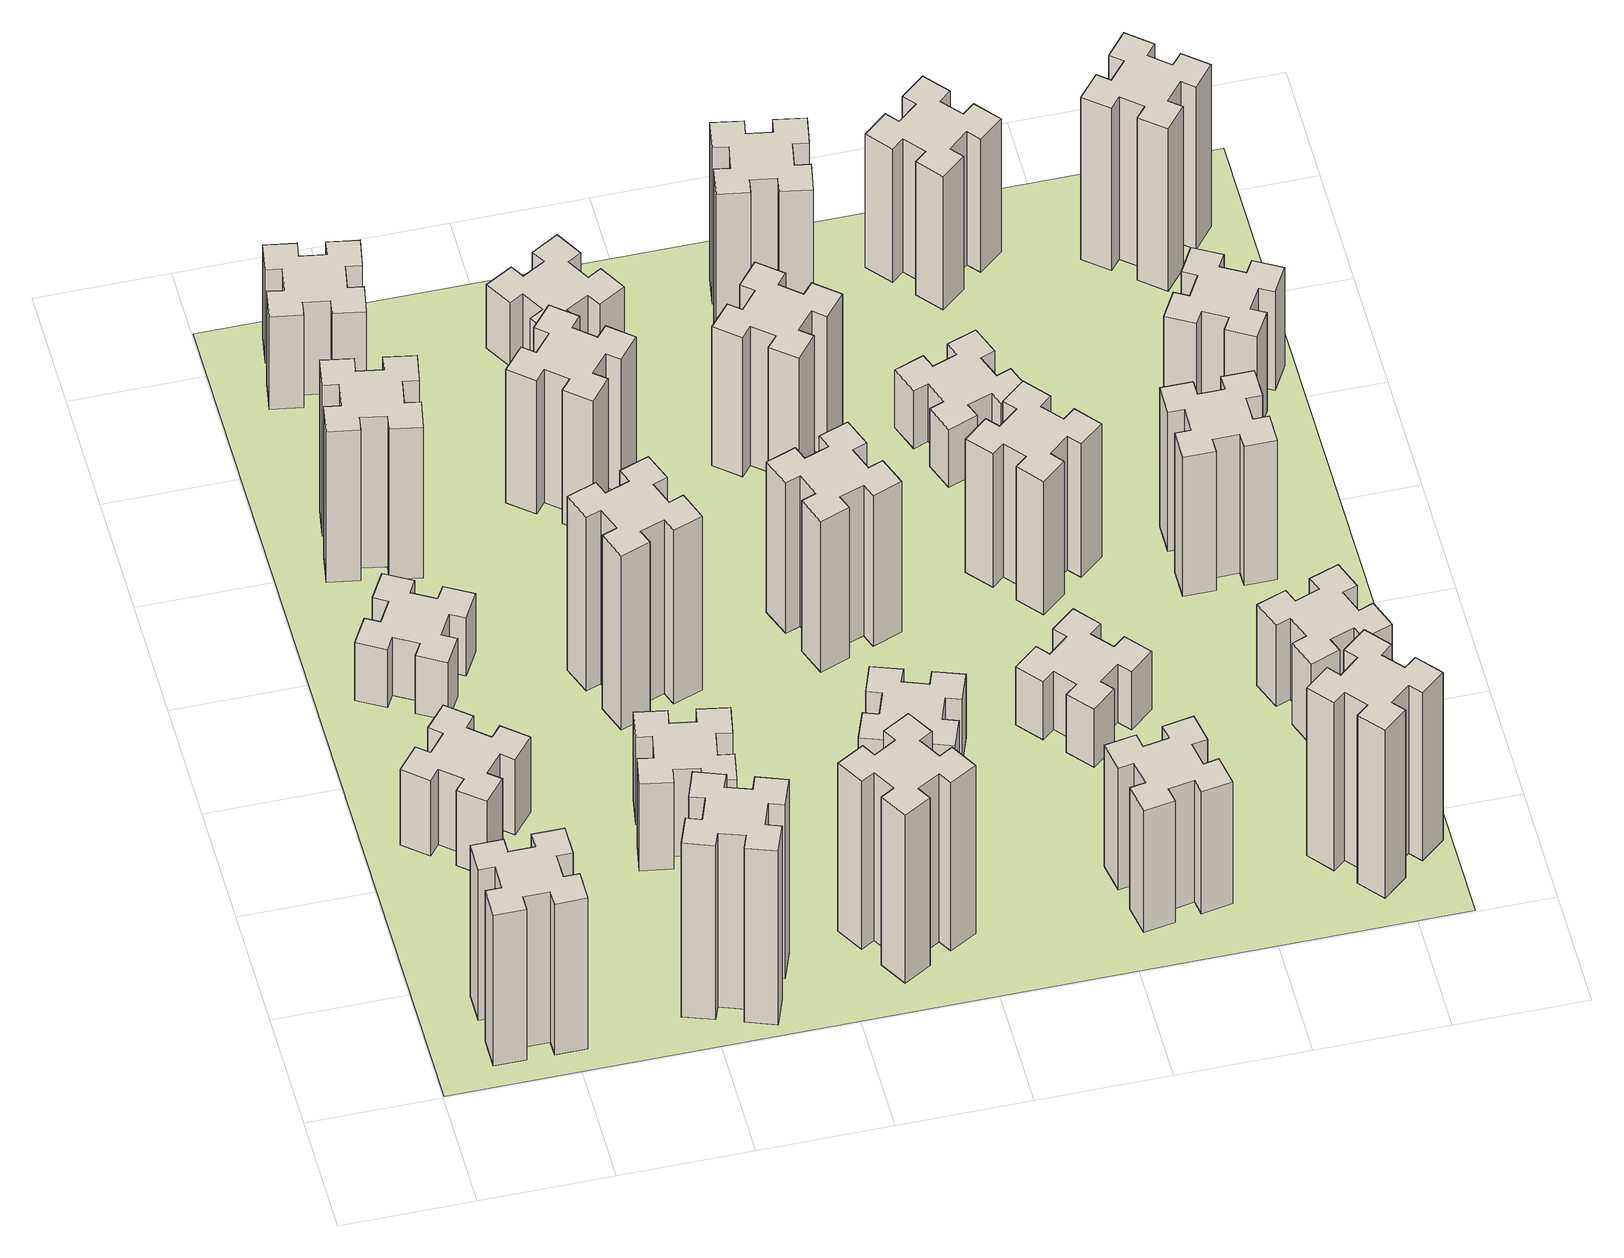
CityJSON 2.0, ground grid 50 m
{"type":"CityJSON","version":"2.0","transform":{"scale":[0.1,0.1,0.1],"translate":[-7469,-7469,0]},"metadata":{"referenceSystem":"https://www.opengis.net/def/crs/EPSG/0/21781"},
"CityObjects":{
"building1":{"type":"Building","attributes":{"class":"1000","function":"1000","usage":"1000","yearOfConstruction":2016,"roofType":"1000","measuredHeight":78,"storeysAboveGround":30,"storeysBelowGround":0},"geometry":[{"type":"Solid","lod":"1","boundaries":[[[[0,1,2,3,4,5,6,7,8,9,10,11,12,13,14,15,16,17,18,19]],[[17,16,20,21]],[[16,15,22,20]],[[15,14,23,22]],[[14,13,24,23]],[[13,12,25,24]],[[12,11,26,25]],[[11,10,27,26]],[[10,9,28,27]],[[9,8,29,28]],[[8,7,30,29]],[[7,6,31,30]],[[6,5,32,31]],[[5,4,33,32]],[[4,3,34,33]],[[3,2,35,34]],[[2,1,36,35]],[[1,0,37,36]],[[0,19,38,37]],[[19,18,39,38]],[[18,17,21,39]],[[24,25,26,27,28,29,30,31,32,33,34,35,36,37,38,39,21,20,22,23]]]]}]},
"building2":{"type":"Building","attributes":{"class":"1000","function":"1000","usage":"1000","yearOfConstruction":2016,"roofType":"1000","measuredHeight":39,"storeysAboveGround":30,"storeysBelowGround":0},"geometry":[{"type":"Solid","lod":"1","boundaries":[[[[40,41,42,43,44,45,46,47,48,49,50,51,52,53,54,55,56,57,58,59]],[[57,56,60,61]],[[56,55,62,60]],[[55,54,63,62]],[[54,53,64,63]],[[53,52,65,64]],[[52,51,66,65]],[[51,50,67,66]],[[50,49,68,67]],[[49,48,69,68]],[[48,47,70,69]],[[47,46,71,70]],[[46,45,72,71]],[[45,44,73,72]],[[44,43,74,73]],[[43,42,75,74]],[[42,41,76,75]],[[41,40,77,76]],[[40,59,78,77]],[[59,58,79,78]],[[58,57,61,79]],[[64,65,66,67,68,69,70,71,72,73,74,75,76,77,78,79,61,60,62,63]]]]}]},
"building3":{"type":"Building","attributes":{"class":"1000","function":"1000","usage":"1000","yearOfConstruction":2016,"roofType":"1000","measuredHeight":30,"storeysAboveGround":30,"storeysBelowGround":0},"geometry":[{"type":"Solid","lod":"1","boundaries":[[[[80,81,82,83,84,85,86,87,88,89,90,91,92,93,94,95,96,97,98,99]],[[97,96,100,101]],[[96,95,102,100]],[[95,94,103,102]],[[94,93,104,103]],[[93,92,105,104]],[[92,91,106,105]],[[91,90,107,106]],[[90,89,108,107]],[[89,88,109,108]],[[88,87,110,109]],[[87,86,111,110]],[[86,85,112,111]],[[85,84,113,112]],[[84,83,114,113]],[[83,82,115,114]],[[82,81,116,115]],[[81,80,117,116]],[[80,99,118,117]],[[99,98,119,118]],[[98,97,101,119]],[[104,105,106,107,108,109,110,111,112,113,114,115,116,117,118,119,101,100,102,103]]]]}]},
"building4":{"type":"Building","attributes":{"class":"1000","function":"1000","usage":"1000","yearOfConstruction":2016,"roofType":"1000","measuredHeight":78,"storeysAboveGround":30,"storeysBelowGround":0},"geometry":[{"type":"Solid","lod":"1","boundaries":[[[[120,121,122,123,124,125,126,127,128,129,130,131,132,133,134,135,136,137,138,139]],[[137,136,140,141]],[[136,135,142,140]],[[135,134,143,142]],[[134,133,144,143]],[[133,132,145,144]],[[132,131,146,145]],[[131,130,147,146]],[[130,129,148,147]],[[129,128,149,148]],[[128,127,150,149]],[[127,126,151,150]],[[126,125,152,151]],[[125,124,153,152]],[[124,123,154,153]],[[123,122,155,154]],[[122,121,156,155]],[[121,120,157,156]],[[120,139,158,157]],[[139,138,159,158]],[[138,137,141,159]],[[144,145,146,147,148,149,150,151,152,153,154,155,156,157,158,159,141,140,142,143]]]]}]},
"building5":{"type":"Building","attributes":{"class":"1000","function":"1000","usage":"1000","yearOfConstruction":2016,"roofType":"1000","measuredHeight":90,"storeysAboveGround":30,"storeysBelowGround":0},"geometry":[{"type":"Solid","lod":"1","boundaries":[[[[160,161,162,163,164,165,166,167,168,169,170,171,172,173,174,175,176,177,178,179]],[[177,176,180,181]],[[176,175,182,180]],[[175,174,183,182]],[[174,173,184,183]],[[173,172,185,184]],[[172,171,186,185]],[[171,170,187,186]],[[170,169,188,187]],[[169,168,189,188]],[[168,167,190,189]],[[167,166,191,190]],[[166,165,192,191]],[[165,164,193,192]],[[164,163,194,193]],[[163,162,195,194]],[[162,161,196,195]],[[161,160,197,196]],[[160,179,198,197]],[[179,178,199,198]],[[178,177,181,199]],[[184,185,186,187,188,189,190,191,192,193,194,195,196,197,198,199,181,180,182,183]]]]}]},
"building6":{"type":"Building","attributes":{"class":"1000","function":"1000","usage":"1000","yearOfConstruction":2016,"roofType":"1000","measuredHeight":48,"storeysAboveGround":30,"storeysBelowGround":0},"geometry":[{"type":"Solid","lod":"1","boundaries":[[[[200,201,202,203,204,205,206,207,208,209,210,211,212,213,214,215,216,217,218,219]],[[217,216,220,221]],[[216,215,222,220]],[[215,214,223,222]],[[214,213,224,223]],[[213,212,225,224]],[[212,211,226,225]],[[211,210,227,226]],[[210,209,228,227]],[[209,208,229,228]],[[208,207,230,229]],[[207,206,231,230]],[[206,205,232,231]],[[205,204,233,232]],[[204,203,234,233]],[[203,202,235,234]],[[202,201,236,235]],[[201,200,237,236]],[[200,219,238,237]],[[219,218,239,238]],[[218,217,221,239]],[[224,225,226,227,228,229,230,231,232,233,234,235,236,237,238,239,221,220,222,223]]]]}]},
"building7":{"type":"Building","attributes":{"class":"1000","function":"1000","usage":"1000","yearOfConstruction":2016,"roofType":"1000","measuredHeight":45,"storeysAboveGround":30,"storeysBelowGround":0},"geometry":[{"type":"Solid","lod":"1","boundaries":[[[[240,241,242,243,244,245,246,247,248,249,250,251,252,253,254,255,256,257,258,259]],[[257,256,260,261]],[[256,255,262,260]],[[255,254,263,262]],[[254,253,264,263]],[[253,252,265,264]],[[252,251,266,265]],[[251,250,267,266]],[[250,249,268,267]],[[249,248,269,268]],[[248,247,270,269]],[[247,246,271,270]],[[246,245,272,271]],[[245,244,273,272]],[[244,243,274,273]],[[243,242,275,274]],[[242,241,276,275]],[[241,240,277,276]],[[240,259,278,277]],[[259,258,279,278]],[[258,257,261,279]],[[264,265,266,267,268,269,270,271,272,273,274,275,276,277,278,279,261,260,262,263]]]]}]},
"building8":{"type":"Building","attributes":{"class":"1000","function":"1000","usage":"1000","yearOfConstruction":2016,"roofType":"1000","measuredHeight":90,"storeysAboveGround":30,"storeysBelowGround":0},"geometry":[{"type":"Solid","lod":"1","boundaries":[[[[280,281,282,283,284,285,286,287,288,289,290,291,292,293,294,295,296,297,298,299]],[[297,296,300,301]],[[296,295,302,300]],[[295,294,303,302]],[[294,293,304,303]],[[293,292,305,304]],[[292,291,306,305]],[[291,290,307,306]],[[290,289,308,307]],[[289,288,309,308]],[[288,287,310,309]],[[287,286,311,310]],[[286,285,312,311]],[[285,284,313,312]],[[284,283,314,313]],[[283,282,315,314]],[[282,281,316,315]],[[281,280,317,316]],[[280,299,318,317]],[[299,298,319,318]],[[298,297,301,319]],[[304,305,306,307,308,309,310,311,312,313,314,315,316,317,318,319,301,300,302,303]]]]}]},
"building9":{"type":"Building","attributes":{"class":"1000","function":"1000","usage":"1000","yearOfConstruction":2016,"roofType":"1000","measuredHeight":87,"storeysAboveGround":30,"storeysBelowGround":0},"geometry":[{"type":"Solid","lod":"1","boundaries":[[[[320,321,322,323,324,325,326,327,328,329,330,331,332,333,334,335,336,337,338,339]],[[337,336,340,341]],[[336,335,342,340]],[[335,334,343,342]],[[334,333,344,343]],[[333,332,345,344]],[[332,331,346,345]],[[331,330,347,346]],[[330,329,348,347]],[[329,328,349,348]],[[328,327,350,349]],[[327,326,351,350]],[[326,325,352,351]],[[325,324,353,352]],[[324,323,354,353]],[[323,322,355,354]],[[322,321,356,355]],[[321,320,357,356]],[[320,339,358,357]],[[339,338,359,358]],[[338,337,341,359]],[[344,345,346,347,348,349,350,351,352,353,354,355,356,357,358,359,341,340,342,343]]]]}]},
"building10":{"type":"Building","attributes":{"class":"1000","function":"1000","usage":"1000","yearOfConstruction":2016,"roofType":"1000","measuredHeight":69,"storeysAboveGround":30,"storeysBelowGround":0},"geometry":[{"type":"Solid","lod":"1","boundaries":[[[[360,361,362,363,364,365,366,367,368,369,370,371,372,373,374,375,376,377,378,379]],[[377,376,380,381]],[[376,375,382,380]],[[375,374,383,382]],[[374,373,384,383]],[[373,372,385,384]],[[372,371,386,385]],[[371,370,387,386]],[[370,369,388,387]],[[369,368,389,388]],[[368,367,390,389]],[[367,366,391,390]],[[366,365,392,391]],[[365,364,393,392]],[[364,363,394,393]],[[363,362,395,394]],[[362,361,396,395]],[[361,360,397,396]],[[360,379,398,397]],[[379,378,399,398]],[[378,377,381,399]],[[384,385,386,387,388,389,390,391,392,393,394,395,396,397,398,399,381,380,382,383]]]]}]},
"building11":{"type":"Building","attributes":{"class":"1000","function":"1000","usage":"1000","yearOfConstruction":2016,"roofType":"1000","measuredHeight":33,"storeysAboveGround":30,"storeysBelowGround":0},"geometry":[{"type":"Solid","lod":"1","boundaries":[[[[400,401,402,403,404,405,406,407,408,409,410,411,412,413,414,415,416,417,418,419]],[[417,416,420,421]],[[416,415,422,420]],[[415,414,423,422]],[[414,413,424,423]],[[413,412,425,424]],[[412,411,426,425]],[[411,410,427,426]],[[410,409,428,427]],[[409,408,429,428]],[[408,407,430,429]],[[407,406,431,430]],[[406,405,432,431]],[[405,404,433,432]],[[404,403,434,433]],[[403,402,435,434]],[[402,401,436,435]],[[401,400,437,436]],[[400,419,438,437]],[[419,418,439,438]],[[418,417,421,439]],[[424,425,426,427,428,429,430,431,432,433,434,435,436,437,438,439,421,420,422,423]]]]}]},
"building12":{"type":"Building","attributes":{"class":"1000","function":"1000","usage":"1000","yearOfConstruction":2016,"roofType":"1000","measuredHeight":33,"storeysAboveGround":30,"storeysBelowGround":0},"geometry":[{"type":"Solid","lod":"1","boundaries":[[[[440,441,442,443,444,445,446,447,448,449,450,451,452,453,454,455,456,457,458,459]],[[457,456,460,461]],[[456,455,462,460]],[[455,454,463,462]],[[454,453,464,463]],[[453,452,465,464]],[[452,451,466,465]],[[451,450,467,466]],[[450,449,468,467]],[[449,448,469,468]],[[448,447,470,469]],[[447,446,471,470]],[[446,445,472,471]],[[445,444,473,472]],[[444,443,474,473]],[[443,442,475,474]],[[442,441,476,475]],[[441,440,477,476]],[[440,459,478,477]],[[459,458,479,478]],[[458,457,461,479]],[[464,465,466,467,468,469,470,471,472,473,474,475,476,477,478,479,461,460,462,463]]]]}]},
"building13":{"type":"Building","attributes":{"class":"1000","function":"1000","usage":"1000","yearOfConstruction":2016,"roofType":"1000","measuredHeight":78,"storeysAboveGround":30,"storeysBelowGround":0},"geometry":[{"type":"Solid","lod":"1","boundaries":[[[[480,481,482,483,484,485,486,487,488,489,490,491,492,493,494,495,496,497,498,499]],[[497,496,500,501]],[[496,495,502,500]],[[495,494,503,502]],[[494,493,504,503]],[[493,492,505,504]],[[492,491,506,505]],[[491,490,507,506]],[[490,489,508,507]],[[489,488,509,508]],[[488,487,510,509]],[[487,486,511,510]],[[486,485,512,511]],[[485,484,513,512]],[[484,483,514,513]],[[483,482,515,514]],[[482,481,516,515]],[[481,480,517,516]],[[480,499,518,517]],[[499,498,519,518]],[[498,497,501,519]],[[504,505,506,507,508,509,510,511,512,513,514,515,516,517,518,519,501,500,502,503]]]]}]},
"building14":{"type":"Building","attributes":{"class":"1000","function":"1000","usage":"1000","yearOfConstruction":2016,"roofType":"1000","measuredHeight":72,"storeysAboveGround":30,"storeysBelowGround":0},"geometry":[{"type":"Solid","lod":"1","boundaries":[[[[520,521,522,523,524,525,526,527,528,529,530,531,532,533,534,535,536,537,538,539]],[[537,536,540,541]],[[536,535,542,540]],[[535,534,543,542]],[[534,533,544,543]],[[533,532,545,544]],[[532,531,546,545]],[[531,530,547,546]],[[530,529,548,547]],[[529,528,549,548]],[[528,527,550,549]],[[527,526,551,550]],[[526,525,552,551]],[[525,524,553,552]],[[524,523,554,553]],[[523,522,555,554]],[[522,521,556,555]],[[521,520,557,556]],[[520,539,558,557]],[[539,538,559,558]],[[538,537,541,559]],[[544,545,546,547,548,549,550,551,552,553,554,555,556,557,558,559,541,540,542,543]]]]}]},
"building15":{"type":"Building","attributes":{"class":"1000","function":"1000","usage":"1000","yearOfConstruction":2016,"roofType":"1000","measuredHeight":63,"storeysAboveGround":30,"storeysBelowGround":0},"geometry":[{"type":"Solid","lod":"1","boundaries":[[[[560,561,562,563,564,565,566,567,568,569,570,571,572,573,574,575,576,577,578,579]],[[577,576,580,581]],[[576,575,582,580]],[[575,574,583,582]],[[574,573,584,583]],[[573,572,585,584]],[[572,571,586,585]],[[571,570,587,586]],[[570,569,588,587]],[[569,568,589,588]],[[568,567,590,589]],[[567,566,591,590]],[[566,565,592,591]],[[565,564,593,592]],[[564,563,594,593]],[[563,562,595,594]],[[562,561,596,595]],[[561,560,597,596]],[[560,579,598,597]],[[579,578,599,598]],[[578,577,581,599]],[[584,585,586,587,588,589,590,591,592,593,594,595,596,597,598,599,581,580,582,583]]]]}]},
"building16":{"type":"Building","attributes":{"class":"1000","function":"1000","usage":"1000","yearOfConstruction":2016,"roofType":"1000","measuredHeight":81,"storeysAboveGround":30,"storeysBelowGround":0},"geometry":[{"type":"Solid","lod":"1","boundaries":[[[[600,601,602,603,604,605,606,607,608,609,610,611,612,613,614,615,616,617,618,619]],[[617,616,620,621]],[[616,615,622,620]],[[615,614,623,622]],[[614,613,624,623]],[[613,612,625,624]],[[612,611,626,625]],[[611,610,627,626]],[[610,609,628,627]],[[609,608,629,628]],[[608,607,630,629]],[[607,606,631,630]],[[606,605,632,631]],[[605,604,633,632]],[[604,603,634,633]],[[603,602,635,634]],[[602,601,636,635]],[[601,600,637,636]],[[600,619,638,637]],[[619,618,639,638]],[[618,617,621,639]],[[624,625,626,627,628,629,630,631,632,633,634,635,636,637,638,639,621,620,622,623]]]]}]},
"building17":{"type":"Building","attributes":{"class":"1000","function":"1000","usage":"1000","yearOfConstruction":2016,"roofType":"1000","measuredHeight":30,"storeysAboveGround":30,"storeysBelowGround":0},"geometry":[{"type":"Solid","lod":"1","boundaries":[[[[640,641,642,643,644,645,646,647,648,649,650,651,652,653,654,655,656,657,658,659]],[[657,656,660,661]],[[656,655,662,660]],[[655,654,663,662]],[[654,653,664,663]],[[653,652,665,664]],[[652,651,666,665]],[[651,650,667,666]],[[650,649,668,667]],[[649,648,669,668]],[[648,647,670,669]],[[647,646,671,670]],[[646,645,672,671]],[[645,644,673,672]],[[644,643,674,673]],[[643,642,675,674]],[[642,641,676,675]],[[641,640,677,676]],[[640,659,678,677]],[[659,658,679,678]],[[658,657,661,679]],[[664,665,666,667,668,669,670,671,672,673,674,675,676,677,678,679,661,660,662,663]]]]}]},
"building18":{"type":"Building","attributes":{"class":"1000","function":"1000","usage":"1000","yearOfConstruction":2016,"roofType":"1000","measuredHeight":69,"storeysAboveGround":30,"storeysBelowGround":0},"geometry":[{"type":"Solid","lod":"1","boundaries":[[[[680,681,682,683,684,685,686,687,688,689,690,691,692,693,694,695,696,697,698,699]],[[697,696,700,701]],[[696,695,702,700]],[[695,694,703,702]],[[694,693,704,703]],[[693,692,705,704]],[[692,691,706,705]],[[691,690,707,706]],[[690,689,708,707]],[[689,688,709,708]],[[688,687,710,709]],[[687,686,711,710]],[[686,685,712,711]],[[685,684,713,712]],[[684,683,714,713]],[[683,682,715,714]],[[682,681,716,715]],[[681,680,717,716]],[[680,699,718,717]],[[699,698,719,718]],[[698,697,701,719]],[[704,705,706,707,708,709,710,711,712,713,714,715,716,717,718,719,701,700,702,703]]]]}]},
"building19":{"type":"Building","attributes":{"class":"1000","function":"1000","usage":"1000","yearOfConstruction":2016,"roofType":"1000","measuredHeight":30,"storeysAboveGround":30,"storeysBelowGround":0},"geometry":[{"type":"Solid","lod":"1","boundaries":[[[[720,721,722,723,724,725,726,727,728,729,730,731,732,733,734,735,736,737,738,739]],[[737,736,740,741]],[[736,735,742,740]],[[735,734,743,742]],[[734,733,744,743]],[[733,732,745,744]],[[732,731,746,745]],[[731,730,747,746]],[[730,729,748,747]],[[729,728,749,748]],[[728,727,750,749]],[[727,726,751,750]],[[726,725,752,751]],[[725,724,753,752]],[[724,723,754,753]],[[723,722,755,754]],[[722,721,756,755]],[[721,720,757,756]],[[720,739,758,757]],[[739,738,759,758]],[[738,737,741,759]],[[744,745,746,747,748,749,750,751,752,753,754,755,756,757,758,759,741,740,742,743]]]]}]},
"building20":{"type":"Building","attributes":{"class":"1000","function":"1000","usage":"1000","yearOfConstruction":2016,"roofType":"1000","measuredHeight":87,"storeysAboveGround":30,"storeysBelowGround":0},"geometry":[{"type":"Solid","lod":"1","boundaries":[[[[760,761,762,763,764,765,766,767,768,769,770,771,772,773,774,775,776,777,778,779]],[[777,776,780,781]],[[776,775,782,780]],[[775,774,783,782]],[[774,773,784,783]],[[773,772,785,784]],[[772,771,786,785]],[[771,770,787,786]],[[770,769,788,787]],[[769,768,789,788]],[[768,767,790,789]],[[767,766,791,790]],[[766,765,792,791]],[[765,764,793,792]],[[764,763,794,793]],[[763,762,795,794]],[[762,761,796,795]],[[761,760,797,796]],[[760,779,798,797]],[[779,778,799,798]],[[778,777,781,799]],[[784,785,786,787,788,789,790,791,792,793,794,795,796,797,798,799,781,780,782,783]]]]}]},
"building21":{"type":"Building","attributes":{"class":"1000","function":"1000","usage":"1000","yearOfConstruction":2016,"roofType":"1000","measuredHeight":69,"storeysAboveGround":30,"storeysBelowGround":0},"geometry":[{"type":"Solid","lod":"1","boundaries":[[[[800,801,802,803,804,805,806,807,808,809,810,811,812,813,814,815,816,817,818,819]],[[817,816,820,821]],[[816,815,822,820]],[[815,814,823,822]],[[814,813,824,823]],[[813,812,825,824]],[[812,811,826,825]],[[811,810,827,826]],[[810,809,828,827]],[[809,808,829,828]],[[808,807,830,829]],[[807,806,831,830]],[[806,805,832,831]],[[805,804,833,832]],[[804,803,834,833]],[[803,802,835,834]],[[802,801,836,835]],[[801,800,837,836]],[[800,819,838,837]],[[819,818,839,838]],[[818,817,821,839]],[[824,825,826,827,828,829,830,831,832,833,834,835,836,837,838,839,821,820,822,823]]]]}]},
"building22":{"type":"Building","attributes":{"class":"1000","function":"1000","usage":"1000","yearOfConstruction":2016,"roofType":"1000","measuredHeight":42,"storeysAboveGround":30,"storeysBelowGround":0},"geometry":[{"type":"Solid","lod":"1","boundaries":[[[[840,841,842,843,844,845,846,847,848,849,850,851,852,853,854,855,856,857,858,859]],[[857,856,860,861]],[[856,855,862,860]],[[855,854,863,862]],[[854,853,864,863]],[[853,852,865,864]],[[852,851,866,865]],[[851,850,867,866]],[[850,849,868,867]],[[849,848,869,868]],[[848,847,870,869]],[[847,846,871,870]],[[846,845,872,871]],[[845,844,873,872]],[[844,843,874,873]],[[843,842,875,874]],[[842,841,876,875]],[[841,840,877,876]],[[840,859,878,877]],[[859,858,879,878]],[[858,857,861,879]],[[864,865,866,867,868,869,870,871,872,873,874,875,876,877,878,879,861,860,862,863]]]]}]},
"building23":{"type":"Building","attributes":{"class":"1000","function":"1000","usage":"1000","yearOfConstruction":2016,"roofType":"1000","measuredHeight":72,"storeysAboveGround":30,"storeysBelowGround":0},"geometry":[{"type":"Solid","lod":"1","boundaries":[[[[880,881,882,883,884,885,886,887,888,889,890,891,892,893,894,895,896,897,898,899]],[[897,896,900,901]],[[896,895,902,900]],[[895,894,903,902]],[[894,893,904,903]],[[893,892,905,904]],[[892,891,906,905]],[[891,890,907,906]],[[890,889,908,907]],[[889,888,909,908]],[[888,887,910,909]],[[887,886,911,910]],[[886,885,912,911]],[[885,884,913,912]],[[884,883,914,913]],[[883,882,915,914]],[[882,881,916,915]],[[881,880,917,916]],[[880,899,918,917]],[[899,898,919,918]],[[898,897,901,919]],[[904,905,906,907,908,909,910,911,912,913,914,915,916,917,918,919,901,900,902,903]]]]}]},
"building24":{"type":"Building","attributes":{"class":"1000","function":"1000","usage":"1000","yearOfConstruction":2016,"roofType":"1000","measuredHeight":51,"storeysAboveGround":30,"storeysBelowGround":0},"geometry":[{"type":"Solid","lod":"1","boundaries":[[[[920,921,922,923,924,925,926,927,928,929,930,931,932,933,934,935,936,937,938,939]],[[937,936,940,941]],[[936,935,942,940]],[[935,934,943,942]],[[934,933,944,943]],[[933,932,945,944]],[[932,931,946,945]],[[931,930,947,946]],[[930,929,948,947]],[[929,928,949,948]],[[928,927,950,949]],[[927,926,951,950]],[[926,925,952,951]],[[925,924,953,952]],[[924,923,954,953]],[[923,922,955,954]],[[922,921,956,955]],[[921,920,957,956]],[[920,939,958,957]],[[939,938,959,958]],[[938,937,941,959]],[[944,945,946,947,948,949,950,951,952,953,954,955,956,957,958,959,941,940,942,943]]]]}]},
"building25":{"type":"Building","attributes":{"class":"1000","function":"1000","usage":"1000","yearOfConstruction":2016,"roofType":"1000","measuredHeight":84,"storeysAboveGround":30,"storeysBelowGround":0},"geometry":[{"type":"Solid","lod":"1","boundaries":[[[[960,961,962,963,964,965,966,967,968,969,970,971,972,973,974,975,976,977,978,979]],[[977,976,980,981]],[[976,975,982,980]],[[975,974,983,982]],[[974,973,984,983]],[[973,972,985,984]],[[972,971,986,985]],[[971,970,987,986]],[[970,969,988,987]],[[969,968,989,988]],[[968,967,990,989]],[[967,966,991,990]],[[966,965,992,991]],[[965,964,993,992]],[[964,963,994,993]],[[963,962,995,994]],[[962,961,996,995]],[[961,960,997,996]],[[960,979,998,997]],[[979,978,999,998]],[[978,977,981,999]],[[984,985,986,987,988,989,990,991,992,993,994,995,996,997,998,999,981,980,982,983]]]]}]},
"landuse1":{"type":"LandUse","attributes":{"name":"plot1","function":"1010"},"geometry":[{"type":"MultiSurface","lod":"1","boundaries":[[[1000,1001,1002,1003]]]}]}
},
"vertices":[
[265,325,0],[265,225,0],[205,225,0],[205,105,0],[325,105,0],[325,165,0],[425,165,0],[425,105,0],[545,105,0],[545,225,0],[485,225,0],[485,325,0],[545,325,0],[545,445,0],[425,445,0],[425,385,0],[325,385,0],[325,445,0],[205,445,0],[205,325,0],[325,385,780],[325,445,780],[425,385,780],[425,445,780],[545,445,780],[545,325,780],[485,325,780],[485,225,780],[545,225,780],[545,105,780],[425,105,780],[425,165,780],[325,165,780],[325,105,780],[205,105,780],[205,225,780],[265,225,780],[265,325,780],[205,325,780],[205,445,780],
[323,1324,0],[259,1248,0],[213,1286,0],[136,1194,0],[228,1117,0],[266,1163,0],[343,1099,0],[304,1053,0],[396,976,0],[473,1068,0],[427,1106,0],[492,1183,0],[538,1144,0],[615,1236,0],[523,1313,0],[484,1267,0],[408,1332,0],[446,1378,0],[354,1455,0],[277,1363,0],[408,1332,390],[446,1378,390],[484,1267,390],[523,1313,390],[615,1236,390],[538,1144,390],[492,1183,390],[427,1106,390],[473,1068,390],[396,976,390],[304,1053,390],[343,1099,390],[266,1163,390],[228,1117,390],[136,1194,390],[213,1286,390],[259,1248,390],[323,1324,390],[277,1363,390],[354,1455,390],
[277,1885,0],[364,1835,0],[334,1783,0],[438,1723,0],[498,1827,0],[446,1857,0],[496,1944,0],[548,1914,0],[608,2018,0],[504,2078,0],[474,2026,0],[387,2076,0],[417,2128,0],[313,2188,0],[253,2084,0],[305,2054,0],[255,1967,0],[203,1997,0],[143,1893,0],[247,1833,0],[255,1967,300],[203,1997,300],[305,2054,300],[253,2084,300],[313,2188,300],[417,2128,300],[387,2076,300],[474,2026,300],[504,2078,300],[608,2018,300],[548,1914,300],[496,1944,300],[446,1857,300],[498,1827,300],[438,1723,300],[334,1783,300],[364,1835,300],[277,1885,300],[247,1833,300],[143,1893,300],
[475,2527,0],[492,2625,0],[551,2615,0],[572,2733,0],[454,2754,0],[444,2695,0],[345,2712,0],[356,2771,0],[237,2792,0],[217,2674,0],[276,2664,0],[258,2565,0],[199,2576,0],[178,2457,0],[297,2437,0],[307,2496,0],[405,2478,0],[395,2419,0],[513,2398,0],[534,2517,0],[405,2478,780],[395,2419,780],[307,2496,780],[297,2437,780],[178,2457,780],[199,2576,780],[258,2565,780],[276,2664,780],[217,2674,780],[237,2792,780],[356,2771,780],[345,2712,780],[444,2695,780],[454,2754,780],[572,2733,780],[551,2615,780],[492,2625,780],[475,2527,780],[534,2517,780],[513,2398,780],
[1029,360,0],[995,266,0],[939,287,0],[897,174,0],[1010,133,0],[1031,189,0],[1125,155,0],[1104,99,0],[1217,57,0],[1258,170,0],[1202,191,0],[1236,285,0],[1292,264,0],[1333,377,0],[1220,418,0],[1200,362,0],[1106,396,0],[1127,452,0],[1014,493,0],[973,380,0],[1106,396,900],[1127,452,900],[1200,362,900],[1220,418,900],[1333,377,900],[1292,264,900],[1236,285,900],[1202,191,900],[1258,170,900],[1217,57,900],[1104,99,900],[1125,155,900],[1031,189,900],[1010,133,900],[897,174,900],[939,287,900],[995,266,900],[1029,360,900],[973,380,900],[1014,493,900],
[444,3535,0],[345,3552,0],[356,3611,0],[237,3632,0],[217,3514,0],[276,3504,0],[258,3405,0],[199,3416,0],[178,3297,0],[297,3277,0],[307,3336,0],[405,3318,0],[395,3259,0],[513,3238,0],[534,3357,0],[475,3367,0],[492,3465,0],[551,3455,0],[572,3573,0],[454,3594,0],[492,3465,480],[551,3455,480],[475,3367,480],[534,3357,480],[513,3238,480],[395,3259,480],[405,3318,480],[307,3336,480],[297,3277,480],[178,3297,480],[199,3416,480],[258,3405,480],[276,3504,480],[217,3514,480],[237,3632,480],[356,3611,480],[345,3552,480],[444,3535,480],[454,3594,480],[572,3573,480],
[1047,916,0],[1145,898,0],[1135,839,0],[1253,818,0],[1274,937,0],[1215,947,0],[1232,1045,0],[1291,1035,0],[1312,1153,0],[1194,1174,0],[1184,1115,0],[1085,1132,0],[1096,1191,0],[977,1212,0],[957,1094,0],[1016,1084,0],[998,985,0],[939,996,0],[918,877,0],[1037,857,0],[998,985,450],[939,996,450],[1016,1084,450],[957,1094,450],[977,1212,450],[1096,1191,450],[1085,1132,450],[1184,1115,450],[1194,1174,450],[1312,1153,450],[1291,1035,450],[1232,1045,450],[1215,947,450],[1274,937,450],[1253,818,450],[1135,839,450],[1145,898,450],[1047,916,450],[1037,857,450],[918,877,450],
[1236,1746,0],[1202,1840,0],[1258,1860,0],[1217,1973,0],[1104,1932,0],[1125,1876,0],[1031,1842,0],[1010,1898,0],[897,1857,0],[939,1744,0],[995,1765,0],[1029,1671,0],[973,1650,0],[1014,1537,0],[1127,1579,0],[1106,1635,0],[1200,1669,0],[1220,1613,0],[1333,1654,0],[1292,1767,0],[1200,1669,900],[1220,1613,900],[1106,1635,900],[1127,1579,900],[1014,1537,900],[973,1650,900],[1029,1671,900],[995,1765,900],[939,1744,900],[897,1857,900],[1010,1898,900],[1031,1842,900],[1125,1876,900],[1104,1932,900],[1217,1973,900],[1258,1860,900],[1202,1840,900],[1236,1746,900],[1292,1767,900],[1333,1654,900],
[1744,496,0],[1657,446,0],[1627,498,0],[1523,438,0],[1583,334,0],[1635,364,0],[1685,277,0],[1633,247,0],[1693,143,0],[1797,203,0],[1767,255,0],[1854,305,0],[1884,253,0],[1988,313,0],[1928,417,0],[1876,387,0],[1826,474,0],[1878,504,0],[1818,608,0],[1714,548,0],[1826,474,870],[1878,504,870],[1876,387,870],[1928,417,870],[1988,313,870],[1884,253,870],[1854,305,870],[1767,255,870],[1797,203,870],[1693,143,870],[1633,247,870],[1685,277,870],[1635,364,870],[1583,334,870],[1523,438,870],[1627,498,870],[1657,446,870],[1744,496,870],[1714,548,870],[1818,608,870],
[1167,2586,0],[1232,2663,0],[1278,2624,0],[1355,2716,0],[1263,2793,0],[1224,2747,0],[1148,2812,0],[1186,2858,0],[1094,2935,0],[1017,2843,0],[1063,2804,0],[999,2728,0],[953,2766,0],[876,2674,0],[968,2597,0],[1006,2643,0],[1083,2579,0],[1044,2533,0],[1136,2456,0],[1213,2548,0],[1083,2579,690],[1044,2533,690],[1006,2643,690],[968,2597,690],[876,2674,690],[953,2766,690],[999,2728,690],[1063,2804,690],[1017,2843,690],[1094,2935,690],[1186,2858,690],[1148,2812,690],[1224,2747,690],[1263,2793,690],[1355,2716,690],[1278,2624,690],[1232,2663,690],[1167,2586,690],[1213,2548,690],[1136,2456,690],
[1336,3347,0],[1286,3434,0],[1338,3464,0],[1278,3568,0],[1174,3508,0],[1204,3456,0],[1117,3406,0],[1087,3458,0],[983,3398,0],[1043,3294,0],[1095,3324,0],[1145,3237,0],[1093,3207,0],[1153,3103,0],[1257,3163,0],[1227,3215,0],[1314,3265,0],[1344,3213,0],[1448,3273,0],[1388,3377,0],[1314,3265,330],[1344,3213,330],[1227,3215,330],[1257,3163,330],[1153,3103,330],[1093,3207,330],[1145,3237,330],[1095,3324,330],[1043,3294,330],[983,3398,330],[1087,3458,330],[1117,3406,330],[1204,3456,330],[1174,3508,330],[1278,3568,330],[1338,3464,330],[1286,3434,330],[1336,3347,330],[1388,3377,330],[1448,3273,330],
[1871,1029,0],[1965,995,0],[1944,939,0],[2057,897,0],[2098,1010,0],[2042,1031,0],[2076,1125,0],[2132,1104,0],[2173,1217,0],[2060,1258,0],[2040,1202,0],[1946,1236,0],[1967,1292,0],[1854,1333,0],[1813,1220,0],[1869,1200,0],[1835,1106,0],[1779,1127,0],[1737,1014,0],[1850,973,0],[1835,1106,330],[1779,1127,330],[1869,1200,330],[1813,1220,330],[1854,1333,330],[1967,1292,330],[1946,1236,330],[2040,1202,330],[2060,1258,330],[2173,1217,330],[2132,1104,330],[2076,1125,330],[2042,1031,330],[2098,1010,330],[2057,897,330],[1944,939,330],[1965,995,330],[1871,1029,330],[1850,973,330],[1737,1014,330],
[1976,1846,0],[1942,1940,0],[1998,1960,0],[1957,2073,0],[1844,2032,0],[1865,1976,0],[1771,1942,0],[1750,1998,0],[1637,1957,0],[1679,1844,0],[1735,1865,0],[1769,1771,0],[1713,1750,0],[1754,1637,0],[1867,1679,0],[1846,1735,0],[1940,1769,0],[1960,1713,0],[2073,1754,0],[2032,1867,0],[1940,1769,780],[1960,1713,780],[1846,1735,780],[1867,1679,780],[1754,1637,780],[1713,1750,780],[1769,1771,780],[1735,1865,780],[1679,1844,780],[1637,1957,780],[1750,1998,780],[1771,1942,780],[1865,1976,780],[1844,2032,780],[1957,2073,780],[1998,1960,780],[1942,1940,780],[1976,1846,780],[2032,1867,780],[2073,1754,780],
[1907,2586,0],[1972,2663,0],[2018,2624,0],[2095,2716,0],[2003,2793,0],[1964,2747,0],[1888,2812,0],[1926,2858,0],[1834,2935,0],[1757,2843,0],[1803,2804,0],[1739,2728,0],[1693,2766,0],[1616,2674,0],[1708,2597,0],[1746,2643,0],[1823,2579,0],[1784,2533,0],[1876,2456,0],[1953,2548,0],[1823,2579,720],[1784,2533,720],[1746,2643,720],[1708,2597,720],[1616,2674,720],[1693,2766,720],[1739,2728,720],[1803,2804,720],[1757,2843,720],[1834,2935,720],[1926,2858,720],[1888,2812,720],[1964,2747,720],[2003,2793,720],[2095,2716,720],[2018,2624,720],[1972,2663,720],[1907,2586,720],[1953,2548,720],[1876,2456,720],
[2665,258,0],[2764,276,0],[2774,217,0],[2892,237,0],[2871,356,0],[2812,345,0],[2795,444,0],[2854,454,0],[2833,572,0],[2715,551,0],[2725,492,0],[2627,475,0],[2617,534,0],[2498,513,0],[2519,395,0],[2578,405,0],[2596,307,0],[2537,297,0],[2557,178,0],[2676,199,0],[2596,307,630],[2537,297,630],[2578,405,630],[2519,395,630],[2498,513,630],[2617,534,630],[2627,475,630],[2725,492,630],[2715,551,630],[2833,572,630],[2854,454,630],[2795,444,630],[2812,345,630],[2871,356,630],[2892,237,630],[2774,217,630],[2764,276,630],[2665,258,630],[2676,199,630],[2557,178,630],
[1887,3236,0],[1985,3218,0],[1975,3159,0],[2093,3138,0],[2114,3257,0],[2055,3267,0],[2072,3365,0],[2131,3355,0],[2152,3473,0],[2034,3494,0],[2024,3435,0],[1925,3452,0],[1936,3511,0],[1817,3532,0],[1797,3414,0],[1856,3404,0],[1838,3305,0],[1779,3316,0],[1758,3197,0],[1877,3177,0],[1838,3305,810],[1779,3316,810],[1856,3404,810],[1797,3414,810],[1817,3532,810],[1936,3511,810],[1925,3452,810],[2024,3435,810],[2034,3494,810],[2152,3473,810],[2131,3355,810],[2072,3365,810],[2055,3267,810],[2114,3257,810],[2093,3138,810],[1975,3159,810],[1985,3218,810],[1887,3236,810],[1877,3177,810],[1758,3197,810],
[2628,1099,0],[2704,1163,0],[2743,1117,0],[2835,1194,0],[2758,1286,0],[2712,1248,0],[2647,1324,0],[2693,1363,0],[2616,1455,0],[2524,1378,0],[2563,1332,0],[2486,1267,0],[2448,1313,0],[2356,1236,0],[2433,1144,0],[2479,1183,0],[2543,1106,0],[2497,1068,0],[2574,976,0],[2666,1053,0],[2543,1106,300],[2497,1068,300],[2479,1183,300],[2433,1144,300],[2356,1236,300],[2448,1313,300],[2486,1267,300],[2563,1332,300],[2524,1378,300],[2616,1455,300],[2693,1363,300],[2647,1324,300],[2712,1248,300],[2758,1286,300],[2835,1194,300],[2743,1117,300],[2704,1163,300],[2628,1099,300],[2666,1053,300],[2574,976,300],
[2628,1839,0],[2704,1903,0],[2743,1857,0],[2835,1934,0],[2758,2026,0],[2712,1988,0],[2647,2064,0],[2693,2103,0],[2616,2195,0],[2524,2118,0],[2563,2072,0],[2486,2007,0],[2448,2053,0],[2356,1976,0],[2433,1884,0],[2479,1923,0],[2543,1846,0],[2497,1808,0],[2574,1716,0],[2666,1793,0],[2543,1846,690],[2497,1808,690],[2479,1923,690],[2433,1884,690],[2356,1976,690],[2448,2053,690],[2486,2007,690],[2563,2072,690],[2524,2118,690],[2616,2195,690],[2693,2103,690],[2647,2064,690],[2712,1988,690],[2758,2026,690],[2835,1934,690],[2743,1857,690],[2704,1903,690],[2628,1839,690],[2666,1793,690],[2574,1716,690],
[2375,2605,0],[2409,2511,0],[2353,2490,0],[2394,2377,0],[2507,2419,0],[2486,2475,0],[2580,2509,0],[2600,2453,0],[2713,2494,0],[2672,2607,0],[2616,2586,0],[2582,2680,0],[2638,2700,0],[2597,2813,0],[2484,2772,0],[2505,2716,0],[2411,2682,0],[2390,2738,0],[2277,2697,0],[2319,2584,0],[2411,2682,300],[2390,2738,300],[2505,2716,300],[2484,2772,300],[2597,2813,300],[2638,2700,300],[2582,2680,300],[2616,2586,300],[2672,2607,300],[2713,2494,300],[2600,2453,300],[2580,2509,300],[2486,2475,300],[2507,2419,300],[2394,2377,300],[2353,2490,300],[2409,2511,300],[2375,2605,300],[2319,2584,300],[2277,2697,300],
[3468,259,0],[3544,323,0],[3583,277,0],[3675,354,0],[3598,446,0],[3552,408,0],[3487,484,0],[3533,523,0],[3456,615,0],[3364,538,0],[3403,492,0],[3326,427,0],[3288,473,0],[3196,396,0],[3273,304,0],[3319,343,0],[3383,266,0],[3337,228,0],[3414,136,0],[3506,213,0],[3383,266,870],[3337,228,870],[3319,343,870],[3273,304,870],[3196,396,870],[3288,473,870],[3326,427,870],[3403,492,870],[3364,538,870],[3456,615,870],[3533,523,870],[3487,484,870],[3552,408,870],[3598,446,870],[3675,354,870],[3583,277,870],[3544,323,870],[3468,259,870],[3506,213,870],[3414,136,870],
[2628,3319,0],[2704,3383,0],[2743,3337,0],[2835,3414,0],[2758,3506,0],[2712,3468,0],[2647,3544,0],[2693,3583,0],[2616,3675,0],[2524,3598,0],[2563,3552,0],[2486,3487,0],[2448,3533,0],[2356,3456,0],[2433,3364,0],[2479,3403,0],[2543,3326,0],[2497,3288,0],[2574,3196,0],[2666,3273,0],[2543,3326,690],[2497,3288,690],[2479,3403,690],[2433,3364,690],[2356,3456,690],[2448,3533,690],[2486,3487,690],[2563,3552,690],[2524,3598,690],[2616,3675,690],[2693,3583,690],[2647,3544,690],[2712,3468,690],[2758,3506,690],[2835,3414,690],[2743,3337,690],[2704,3383,690],[2628,3319,690],[2666,3273,690],[2574,3196,690],
[3556,1106,0],[3522,1200,0],[3578,1220,0],[3537,1333,0],[3424,1292,0],[3445,1236,0],[3351,1202,0],[3330,1258,0],[3217,1217,0],[3259,1104,0],[3315,1125,0],[3349,1031,0],[3293,1010,0],[3334,897,0],[3447,939,0],[3426,995,0],[3520,1029,0],[3540,973,0],[3653,1014,0],[3612,1127,0],[3520,1029,420],[3540,973,420],[3426,995,420],[3447,939,420],[3334,897,420],[3293,1010,420],[3349,1031,420],[3315,1125,420],[3259,1104,420],[3217,1217,420],[3330,1258,420],[3351,1202,420],[3445,1236,420],[3424,1292,420],[3537,1333,420],[3578,1220,420],[3522,1200,420],[3556,1106,420],[3612,1127,420],[3653,1014,420],
[3125,1905,0],[3125,1805,0],[3065,1805,0],[3065,1685,0],[3185,1685,0],[3185,1745,0],[3285,1745,0],[3285,1685,0],[3405,1685,0],[3405,1805,0],[3345,1805,0],[3345,1905,0],[3405,1905,0],[3405,2025,0],[3285,2025,0],[3285,1965,0],[3185,1965,0],[3185,2025,0],[3065,2025,0],[3065,1905,0],[3185,1965,720],[3185,2025,720],[3285,1965,720],[3285,2025,720],[3405,2025,720],[3405,1905,720],[3345,1905,720],[3345,1805,720],[3405,1805,720],[3405,1685,720],[3285,1685,720],[3285,1745,720],[3185,1745,720],[3185,1685,720],[3065,1685,720],[3065,1805,720],[3125,1805,720],[3125,1905,720],[3065,1905,720],[3065,2025,720],
[3534,2666,0],[3447,2716,0],[3477,2768,0],[3373,2828,0],[3313,2724,0],[3365,2694,0],[3315,2607,0],[3263,2637,0],[3203,2533,0],[3307,2473,0],[3337,2525,0],[3424,2475,0],[3394,2423,0],[3498,2363,0],[3558,2467,0],[3506,2497,0],[3556,2584,0],[3608,2554,0],[3668,2658,0],[3564,2718,0],[3556,2584,510],[3608,2554,510],[3506,2497,510],[3558,2467,510],[3498,2363,510],[3394,2423,510],[3424,2475,510],[3337,2525,510],[3307,2473,510],[3203,2533,510],[3263,2637,510],[3315,2607,510],[3365,2694,510],[3313,2724,510],[3373,2828,510],[3477,2768,510],[3447,2716,510],[3534,2666,510],[3564,2718,510],[3668,2658,510],
[3387,3226,0],[3452,3303,0],[3498,3264,0],[3575,3356,0],[3483,3433,0],[3444,3387,0],[3368,3452,0],[3406,3498,0],[3314,3575,0],[3237,3483,0],[3283,3444,0],[3219,3368,0],[3173,3406,0],[3096,3314,0],[3188,3237,0],[3226,3283,0],[3303,3219,0],[3264,3173,0],[3356,3096,0],[3433,3188,0],[3303,3219,840],[3264,3173,840],[3226,3283,840],[3188,3237,840],[3096,3314,840],[3173,3406,840],[3219,3368,840],[3283,3444,840],[3237,3483,840],[3314,3575,840],[3406,3498,840],[3368,3452,840],[3444,3387,840],[3483,3433,840],[3575,3356,840],[3498,3264,840],[3452,3303,840],[3387,3226,840],[3433,3188,840],[3356,3096,840],
[5,3705,0],[3705,3705,0],[3705,5,0],[5,5,0]
]}
